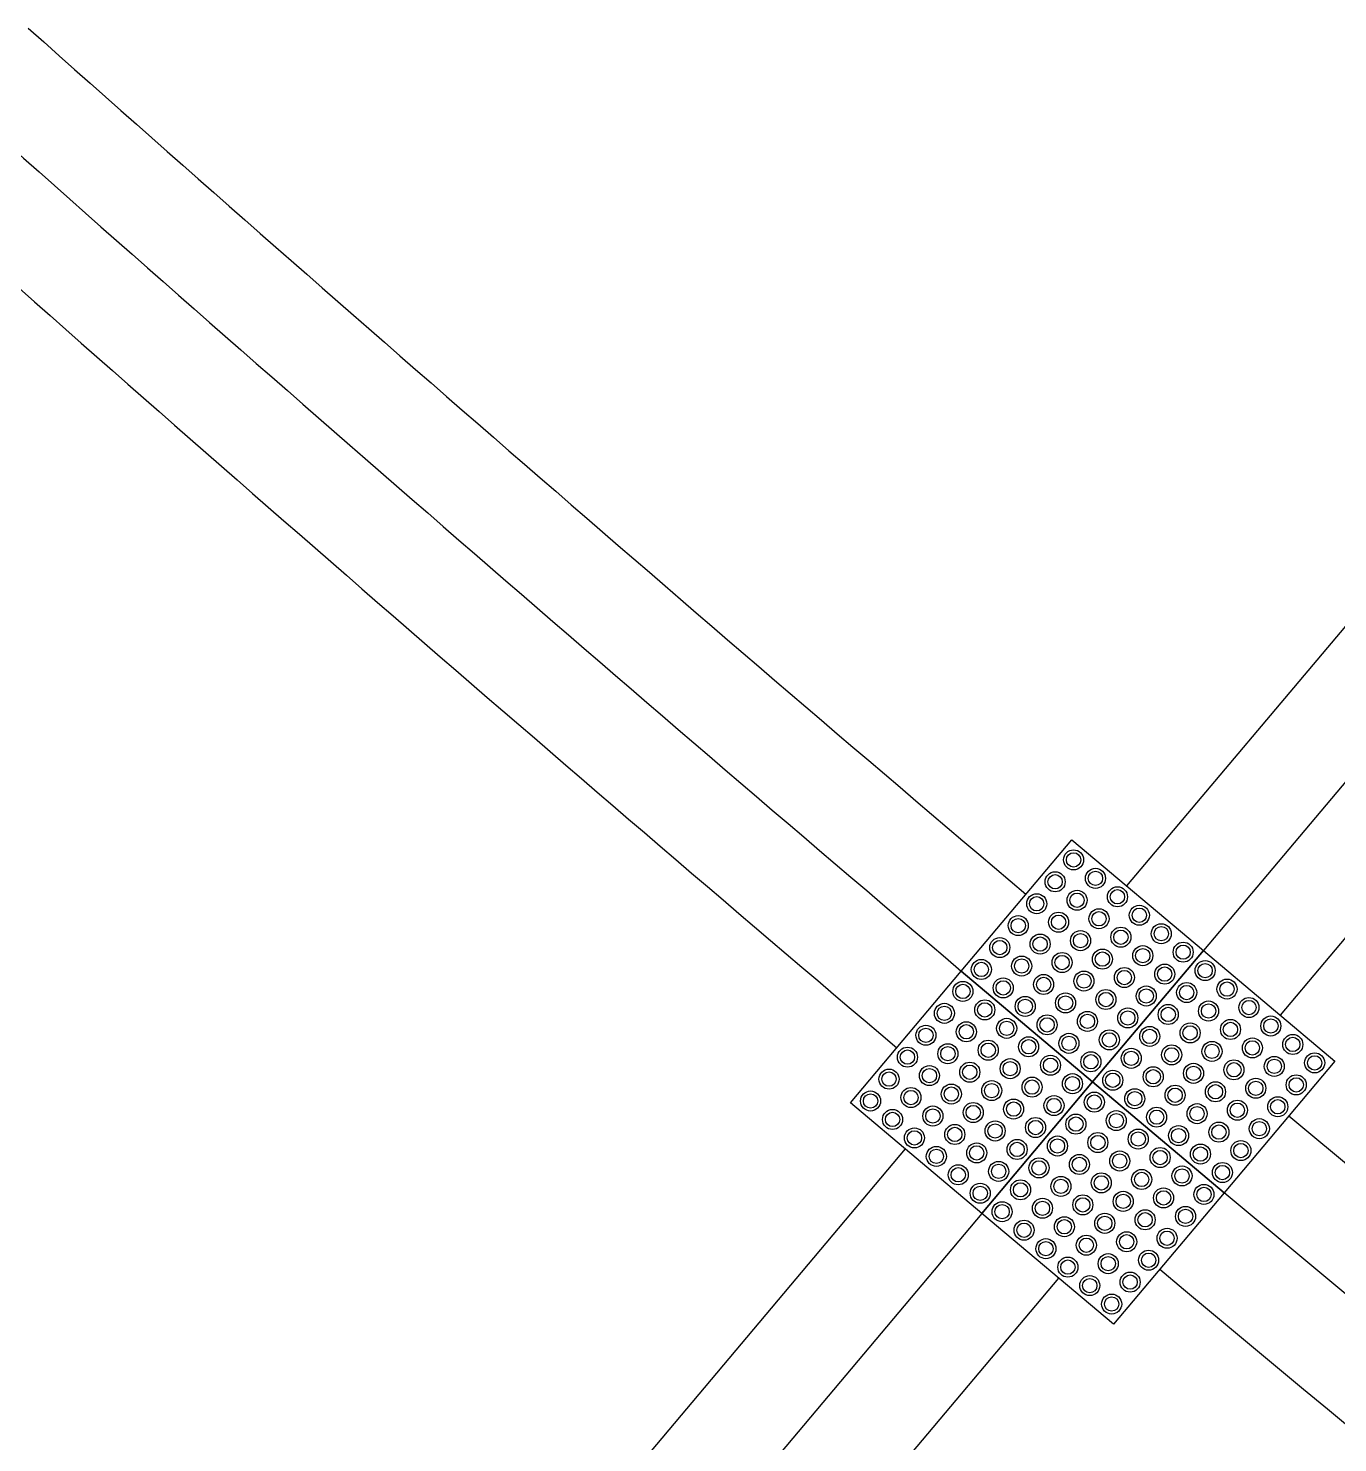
# Model space of a CAD drawing. Header units: millimetres. Extents: x 832728086 to 834530684, y 817551485 to 818349469.
# Drawn here: x 832728258.204 to 832728260.49, y 817960482.403 to 817960484.871 of the extents above; entities that cross this region are included whole.
import ezdxf

# ---------------------------------------------------------------- set-up
doc = ezdxf.new("R2010")
doc.units = ezdxf.units.MM
doc.header["$LTSCALE"] = 100
doc.layers.add('000-helpline', color=30, linetype='Continuous', lineweight=30, plot=False)
doc.layers.add('000-Tactile-l', color=8, linetype='Continuous')

# ---------------------------------------------------------------- blocks, each defined once
blk = doc.blocks.new('tactile')
at = {"layer": '000-helpline', "ltscale": 0.015}
for points in [[(834131.7241, 817963.6895), (834131.9535, 817963.4963), (834131.7603, 817963.2668), (834131.5308, 817963.46)], [(834131.9535, 817963.4963), (834132.183, 817963.3031), (834131.9898, 817963.0736), (834131.7603, 817963.2668)], [(834131.5308, 817963.46), (834131.7603, 817963.2668), (834131.5671, 817963.0373), (834131.3376, 817963.2306)], [(834131.7603, 817963.2668), (834131.9898, 817963.0736), (834131.7966, 817962.8441), (834131.5671, 817963.0373)]]:
    blk.add_lwpolyline(points, close=True, dxfattribs=at)
at = {"layer": '000-Tactile-l', "ltscale": 5e-05}
for p, q in [((834132.3188, 817964.2019), (834131.8197, 817963.609)), ((834132.4527, 817964.0891), (834131.9535, 817963.4963)), ((834132.5866, 817963.9764), (834132.0874, 817963.3836)), ((834131.4332, 817963.1501), (834128.0774, 817959.1645)), ((834131.5671, 817963.0373), (834128.2112, 817959.0518)), ((834131.701, 817962.9246), (834128.3451, 817958.9391))]:
    blk.add_line(p, q, dxfattribs=at)
at = {"layer": '000-Tactile-l', "ltscale": 0.015}
for centre, radius in [((834131.7271, 817963.6543), 0.0175), ((834131.7271, 817963.6543), 0.0125), ((834131.6949, 817963.6161), 0.0175), ((834131.6949, 817963.6161), 0.0125), ((834131.7653, 817963.6221), 0.0175), ((834131.7653, 817963.6221), 0.0125), ((834131.6627, 817963.5778), 0.0175), ((834131.7331, 817963.5839), 0.0175), ((834131.7331, 817963.5839), 0.0125), ((834131.8036, 817963.5899), 0.0175), ((834131.8036, 817963.5899), 0.0125), ((834131.6627, 817963.5778), 0.0125), ((834131.7714, 817963.5516), 0.0175), ((834131.8418, 817963.5577), 0.0175), ((834131.8418, 817963.5577), 0.0125), ((834131.6305, 817963.5396), 0.0175), ((834131.6305, 817963.5396), 0.0125), ((834131.7009, 817963.5456), 0.0175), ((834131.7009, 817963.5456), 0.0125), ((834131.7714, 817963.5516), 0.0125), ((834131.5983, 817963.5013), 0.0175), ((834131.6687, 817963.5074), 0.0175), ((834131.6687, 817963.5074), 0.0125), ((834131.7392, 817963.5134), 0.0175), ((834131.7392, 817963.5134), 0.0125), ((834131.8096, 817963.5194), 0.0175), ((834131.8096, 817963.5194), 0.0125), ((834131.8801, 817963.5255), 0.0175), ((834131.8801, 817963.5255), 0.0125), ((834131.5983, 817963.5013), 0.0125), ((834131.7774, 817963.4812), 0.0175), ((834131.8479, 817963.4872), 0.0175), ((834131.8479, 817963.4872), 0.0125), ((834131.9183, 817963.4933), 0.0175), ((834131.9183, 817963.4933), 0.0125), ((834131.5661, 817963.4631), 0.0175), ((834131.5661, 817963.4631), 0.0125), ((834131.6365, 817963.4691), 0.0175), ((834131.6365, 817963.4691), 0.0125), ((834131.707, 817963.4752), 0.0175), ((834131.707, 817963.4752), 0.0125), ((834131.7774, 817963.4812), 0.0125), ((834131.8861, 817963.455), 0.0175), ((834131.9566, 817963.4611), 0.0175), ((834131.9566, 817963.4611), 0.0125), ((834131.6043, 817963.4309), 0.0175), ((834131.6748, 817963.4369), 0.0175), ((834131.6748, 817963.4369), 0.0125), ((834131.7452, 817963.4429), 0.0175), ((834131.7452, 817963.4429), 0.0125), ((834131.8157, 817963.449), 0.0175), ((834131.8157, 817963.449), 0.0125), ((834131.8861, 817963.455), 0.0125), ((834131.9948, 817963.4289), 0.0175), ((834131.5339, 817963.4248), 0.0175), ((834131.5339, 817963.4248), 0.0125), ((834131.6043, 817963.4309), 0.0125), ((834131.713, 817963.4047), 0.0175), ((834131.7835, 817963.4107), 0.0175), ((834131.7835, 817963.4107), 0.0125), ((834131.8539, 817963.4168), 0.0175), ((834131.8539, 817963.4168), 0.0125), ((834131.9244, 817963.4228), 0.0175), ((834131.9244, 817963.4228), 0.0125), ((834131.9948, 817963.4289), 0.0125), ((834131.5016, 817963.3866), 0.0175), ((834131.5016, 817963.3866), 0.0125), ((834131.5721, 817963.3926), 0.0175), ((834131.5721, 817963.3926), 0.0125), ((834131.6426, 817963.3987), 0.0175), ((834131.6426, 817963.3987), 0.0125), ((834131.713, 817963.4047), 0.0125), ((834131.8217, 817963.3785), 0.0175), ((834131.8922, 817963.3846), 0.0175), ((834131.8922, 817963.3846), 0.0125), ((834131.9626, 817963.3906), 0.0175), ((834131.9626, 817963.3906), 0.0125), ((834132.0331, 817963.3967), 0.0175), ((834132.0331, 817963.3967), 0.0125), ((834131.5399, 817963.3544), 0.0175), ((834131.6103, 817963.3604), 0.0175), ((834131.6103, 817963.3604), 0.0125), ((834131.6808, 817963.3665), 0.0175), ((834131.6808, 817963.3665), 0.0125), ((834131.7512, 817963.3725), 0.0175), ((834131.7512, 817963.3725), 0.0125), ((834131.8217, 817963.3785), 0.0125), ((834132.0009, 817963.3584), 0.0175), ((834132.0009, 817963.3584), 0.0125), ((834132.0713, 817963.3645), 0.0175), ((834132.0713, 817963.3645), 0.0125), ((834131.4694, 817963.3483), 0.0175), ((834131.4694, 817963.3483), 0.0125), ((834131.5399, 817963.3544), 0.0125), ((834131.719, 817963.3342), 0.0175), ((834131.719, 817963.3342), 0.0125), ((834131.7895, 817963.3403), 0.0175), ((834131.7895, 817963.3403), 0.0125), ((834131.8599, 817963.3463), 0.0175), ((834131.8599, 817963.3463), 0.0125), ((834131.9304, 817963.3524), 0.0175), ((834131.9304, 817963.3524), 0.0125), ((834132.1096, 817963.3323), 0.0175), ((834131.4372, 817963.3101), 0.0175), ((834131.4372, 817963.3101), 0.0125), ((834131.5077, 817963.3161), 0.0175), ((834131.5077, 817963.3161), 0.0125), ((834131.5781, 817963.3222), 0.0175), ((834131.5781, 817963.3222), 0.0125), ((834131.6486, 817963.3282), 0.0175), ((834131.6486, 817963.3282), 0.0125), ((834131.8277, 817963.3081), 0.0175), ((834131.8982, 817963.3141), 0.0175), ((834131.8982, 817963.3141), 0.0125), ((834131.9686, 817963.3202), 0.0175), ((834131.9686, 817963.3202), 0.0125), ((834132.0391, 817963.3262), 0.0175), ((834132.0391, 817963.3262), 0.0125), ((834132.1096, 817963.3323), 0.0125), ((834131.5459, 817963.2839), 0.0175), ((834131.5459, 817963.2839), 0.0125), ((834131.6164, 817963.29), 0.0175), ((834131.6164, 817963.29), 0.0125), ((834131.6868, 817963.296), 0.0175), ((834131.6868, 817963.296), 0.0125), ((834131.7573, 817963.302), 0.0175), ((834131.7573, 817963.302), 0.0125), ((834131.8277, 817963.3081), 0.0125), ((834131.9364, 817963.2819), 0.0175), ((834132.0069, 817963.288), 0.0175), ((834132.0069, 817963.288), 0.0125), ((834132.0773, 817963.294), 0.0175), ((834132.0773, 817963.294), 0.0125), ((834132.1478, 817963.3001), 0.0175), ((834132.1478, 817963.3001), 0.0125), ((834131.405, 817963.2718), 0.0175), ((834131.405, 817963.2718), 0.0125), ((834131.4755, 817963.2779), 0.0175), ((834131.4755, 817963.2779), 0.0125), ((834131.6546, 817963.2578), 0.0175), ((834131.7251, 817963.2638), 0.0175), ((834131.7251, 817963.2638), 0.0125), ((834131.7955, 817963.2698), 0.0175), ((834131.7955, 817963.2698), 0.0125), ((834131.866, 817963.2759), 0.0175), ((834131.866, 817963.2759), 0.0125), ((834131.9364, 817963.2819), 0.0125), ((834132.0451, 817963.2558), 0.0175), ((834132.1156, 817963.2618), 0.0175), ((834132.1156, 817963.2618), 0.0125), ((834131.3728, 817963.2336), 0.0175), ((834131.4433, 817963.2396), 0.0175), ((834131.4433, 817963.2396), 0.0125), ((834131.5137, 817963.2457), 0.0175), ((834131.5137, 817963.2457), 0.0125), ((834131.5842, 817963.2517), 0.0175), ((834131.5842, 817963.2517), 0.0125), ((834131.6546, 817963.2578), 0.0125), ((834131.7633, 817963.2316), 0.0175), ((834131.8338, 817963.2376), 0.0175), ((834131.8338, 817963.2376), 0.0125), ((834131.9042, 817963.2437), 0.0175), ((834131.9042, 817963.2437), 0.0125), ((834131.9747, 817963.2497), 0.0175), ((834131.9747, 817963.2497), 0.0125), ((834132.0451, 817963.2558), 0.0125), ((834131.3728, 817963.2336), 0.0125), ((834131.4815, 817963.2074), 0.0175), ((834131.552, 817963.2135), 0.0175), ((834131.552, 817963.2135), 0.0125), ((834131.6224, 817963.2195), 0.0175), ((834131.6224, 817963.2195), 0.0125), ((834131.6929, 817963.2256), 0.0175), ((834131.6929, 817963.2256), 0.0125), ((834131.7633, 817963.2316), 0.0125), ((834131.872, 817963.2054), 0.0175), ((834131.9425, 817963.2115), 0.0175), ((834131.9425, 817963.2115), 0.0125), ((834132.0129, 817963.2175), 0.0175), ((834132.0129, 817963.2175), 0.0125), ((834132.0834, 817963.2236), 0.0175), ((834132.0834, 817963.2236), 0.0125), ((834131.4111, 817963.2014), 0.0175), ((834131.4111, 817963.2014), 0.0125), ((834131.4815, 817963.2074), 0.0125), ((834131.5902, 817963.1813), 0.0175), ((834131.6607, 817963.1873), 0.0175), ((834131.6607, 817963.1873), 0.0125), ((834131.7311, 817963.1933), 0.0175), ((834131.7311, 817963.1933), 0.0125), ((834131.8016, 817963.1994), 0.0175), ((834131.8016, 817963.1994), 0.0125), ((834131.872, 817963.2054), 0.0125), ((834132.0512, 817963.1853), 0.0175), ((834132.0512, 817963.1853), 0.0125), ((834131.4493, 817963.1692), 0.0175), ((834131.4493, 817963.1692), 0.0125), ((834131.5198, 817963.1752), 0.0175), ((834131.5198, 817963.1752), 0.0125), ((834131.5902, 817963.1813), 0.0125), ((834131.7694, 817963.1611), 0.0175), ((834131.7694, 817963.1611), 0.0125), ((834131.8398, 817963.1672), 0.0175), ((834131.8398, 817963.1672), 0.0125), ((834131.9103, 817963.1732), 0.0175), ((834131.9103, 817963.1732), 0.0125), ((834131.9807, 817963.1793), 0.0175), ((834131.9807, 817963.1793), 0.0125), ((834131.4876, 817963.137), 0.0175), ((834131.4876, 817963.137), 0.0125), ((834131.558, 817963.143), 0.0175), ((834131.558, 817963.143), 0.0125), ((834131.6285, 817963.1491), 0.0175), ((834131.6285, 817963.1491), 0.0125), ((834131.6989, 817963.1551), 0.0175), ((834131.6989, 817963.1551), 0.0125), ((834131.8781, 817963.135), 0.0175), ((834131.9485, 817963.141), 0.0175), ((834131.9485, 817963.141), 0.0125), ((834132.019, 817963.1471), 0.0175), ((834132.019, 817963.1471), 0.0125), ((834131.5963, 817963.1108), 0.0175), ((834131.6667, 817963.1169), 0.0175), ((834131.6667, 817963.1169), 0.0125), ((834131.7372, 817963.1229), 0.0175), ((834131.7372, 817963.1229), 0.0125), ((834131.8076, 817963.1289), 0.0175), ((834131.8076, 817963.1289), 0.0125), ((834131.8781, 817963.135), 0.0125), ((834131.9868, 817963.1088), 0.0175), ((834131.5258, 817963.1048), 0.0175), ((834131.5258, 817963.1048), 0.0125), ((834131.5963, 817963.1108), 0.0125), ((834131.705, 817963.0846), 0.0175), ((834131.7754, 817963.0907), 0.0175), ((834131.7754, 817963.0907), 0.0125), ((834131.8459, 817963.0967), 0.0175), ((834131.8459, 817963.0967), 0.0125), ((834131.9163, 817963.1028), 0.0175), ((834131.9163, 817963.1028), 0.0125), ((834131.9868, 817963.1088), 0.0125), ((834131.5641, 817963.0726), 0.0175), ((834131.5641, 817963.0726), 0.0125), ((834131.6345, 817963.0786), 0.0175), ((834131.6345, 817963.0786), 0.0125), ((834131.705, 817963.0846), 0.0125), ((834131.8137, 817963.0585), 0.0175), ((834131.8841, 817963.0645), 0.0175), ((834131.8841, 817963.0645), 0.0125), ((834131.9546, 817963.0706), 0.0175), ((834131.9546, 817963.0706), 0.0125), ((834131.6023, 817963.0404), 0.0175), ((834131.6023, 817963.0404), 0.0125), ((834131.6728, 817963.0464), 0.0175), ((834131.6728, 817963.0464), 0.0125), ((834131.7432, 817963.0524), 0.0175), ((834131.7432, 817963.0524), 0.0125), ((834131.8137, 817963.0585), 0.0125), ((834131.9224, 817963.0323), 0.0175), ((834131.6406, 817963.0082), 0.0175), ((834131.711, 817963.0142), 0.0175), ((834131.711, 817963.0142), 0.0125), ((834131.7815, 817963.0202), 0.0175), ((834131.7815, 817963.0202), 0.0125), ((834131.8519, 817963.0263), 0.0175), ((834131.8519, 817963.0263), 0.0125), ((834131.9224, 817963.0323), 0.0125), ((834131.6406, 817963.0082), 0.0125), ((834131.8197, 817962.988), 0.0175), ((834131.8197, 817962.988), 0.0125), ((834131.8902, 817962.9941), 0.0175), ((834131.8902, 817962.9941), 0.0125), ((834131.6788, 817962.9759), 0.0175), ((834131.6788, 817962.9759), 0.0125), ((834131.7493, 817962.982), 0.0175), ((834131.7493, 817962.982), 0.0125), ((834131.7171, 817962.9437), 0.0175), ((834131.7171, 817962.9437), 0.0125), ((834131.7875, 817962.9498), 0.0175), ((834131.7875, 817962.9498), 0.0125), ((834131.858, 817962.9558), 0.0175), ((834131.858, 817962.9558), 0.0125), ((834131.7553, 817962.9115), 0.0175), ((834131.8258, 817962.9176), 0.0175), ((834131.8258, 817962.9176), 0.0125), ((834131.7553, 817962.9115), 0.0125), ((834131.7935, 817962.8793), 0.0175), ((834131.7935, 817962.8793), 0.0125)]:
    blk.add_circle(centre, radius, dxfattribs=at)
at = {"layer": '000-Tactile-l', "ltscale": 5e-05}
for radius, start, end in [(96.934, 228.362258, 229.724867), (97.109, 228.362258, 229.725187), (97.284, 228.362258, 229.725505), (96.934, 230.079516, 232.127546), (97.109, 230.079196, 232.128875), (97.284, 230.078878, 232.130186)]:
    blk.add_arc((834194.3077, 818037.55), radius, start, end, dxfattribs=at)

msp = doc.modelspace()

# ---------------------------------------------------------------- block references
at = {"layer": '000-Tactile-l'}
msp.add_blockref('tactile', (831894128.3015, 817142519.7659), dxfattribs=at)

doc.saveas('drawing.dxf')
